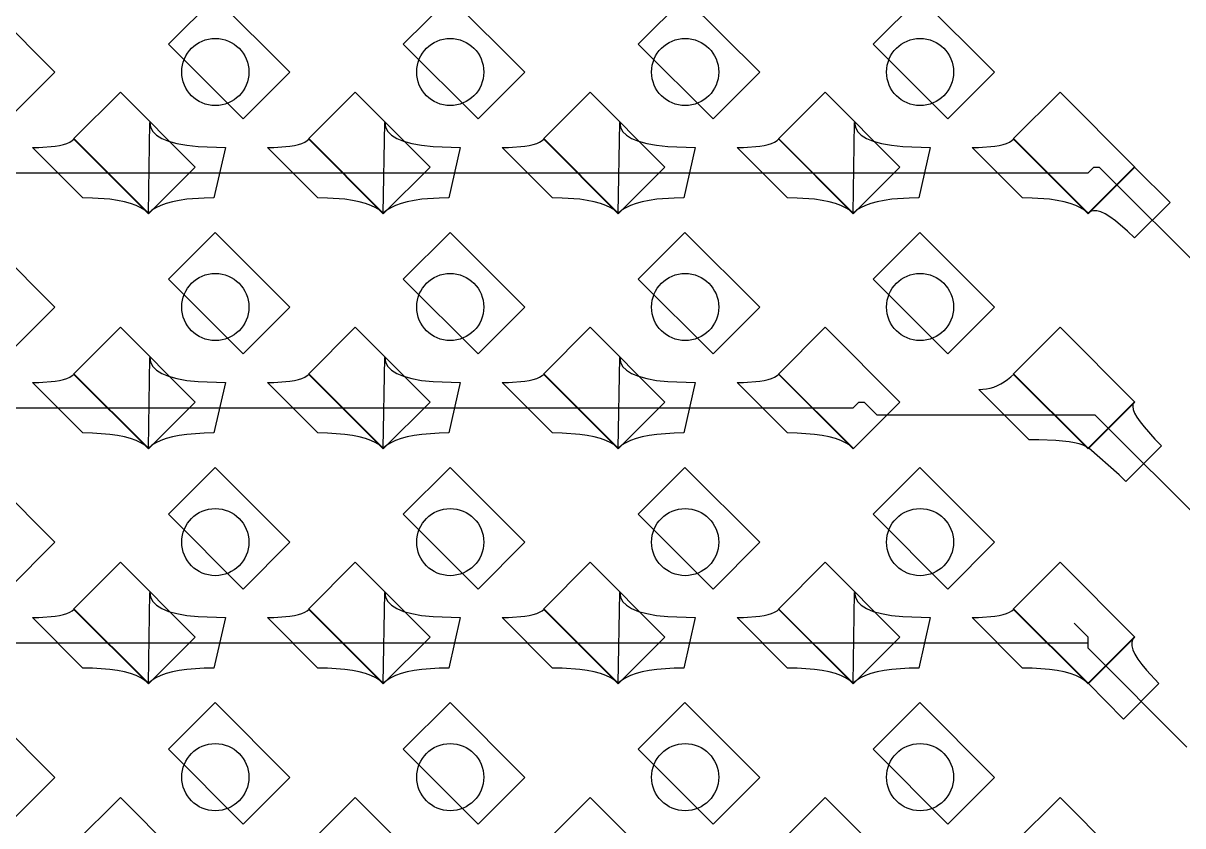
# Model space of a CAD drawing. Header units: inches. Extents: x 0.07 to 4.39, y 0.05 to 2.95.
# Drawn here: x 3.2928 to 3.6383, y 1.0755 to 1.3145 of the extents above; entities that cross this region are included whole.
import ezdxf

# ---------------------------------------------------------------- set-up
doc = ezdxf.new("R2010")
doc.units = ezdxf.units.IN
doc.header["$MEASUREMENT"] = 0
doc.layers.add('Top Layer', color=1, linetype='Continuous')

# ---------------------------------------------------------------- blocks, each defined once
blk = doc.blocks.new('0805_P_______________688')
at = {"layer": 'Top Layer'}
for p, q in [((-0.03937, 0.01575), (-0.01969, 0.01575)), ((-0.03937, -0.01575), (-0.03937, 0.01575)), ((-0.01969, 0.01575), (-0.01969, -0.01575)), ((0.01969, 0.01575), (0.03937, 0.01575)), ((0.01969, -0.01575), (0.01969, 0.01575)), ((0.03937, 0.01575), (0.03937, -0.01575)), ((-0.01969, -0.01575), (-0.03937, -0.01575)), ((0.03937, -0.01575), (0.01969, -0.01575))]:
    blk.add_line(p, q, dxfattribs=at)
blk = doc.blocks.new('0805_P_______________689')
at = {"layer": 'Top Layer'}
for p, q in [((-0.03937, 0.01575), (-0.01969, 0.01575)), ((-0.03937, -0.01575), (-0.03937, 0.01575)), ((-0.01969, 0.01575), (-0.01969, -0.01575)), ((0.01969, 0.01575), (0.03937, 0.01575)), ((0.01969, -0.01575), (0.01969, 0.01575)), ((0.03937, 0.01575), (0.03937, -0.01575)), ((-0.01969, -0.01575), (-0.03937, -0.01575)), ((0.03937, -0.01575), (0.01969, -0.01575))]:
    blk.add_line(p, q, dxfattribs=at)
blk = doc.blocks.new('0805_P_______________690')
at = {"layer": 'Top Layer'}
for p, q in [((-0.03937, 0.01575), (-0.01969, 0.01575)), ((-0.03937, -0.01575), (-0.03937, 0.01575)), ((-0.01969, 0.01575), (-0.01969, -0.01575)), ((0.01969, 0.01575), (0.03937, 0.01575)), ((0.01969, -0.01575), (0.01969, 0.01575)), ((0.03937, 0.01575), (0.03937, -0.01575)), ((-0.01969, -0.01575), (-0.03937, -0.01575)), ((0.03937, -0.01575), (0.01969, -0.01575))]:
    blk.add_line(p, q, dxfattribs=at)
blk = doc.blocks.new('0805_P_______________691')
at = {"layer": 'Top Layer'}
for p, q in [((-0.03937, 0.01575), (-0.01969, 0.01575)), ((-0.03937, -0.01575), (-0.03937, 0.01575)), ((-0.01969, 0.01575), (-0.01969, -0.01575)), ((0.01969, 0.01575), (0.03937, 0.01575)), ((0.01969, -0.01575), (0.01969, 0.01575)), ((0.03937, 0.01575), (0.03937, -0.01575)), ((-0.01969, -0.01575), (-0.03937, -0.01575)), ((0.03937, -0.01575), (0.01969, -0.01575))]:
    blk.add_line(p, q, dxfattribs=at)
blk = doc.blocks.new('0805_P_______________692')
at = {"layer": 'Top Layer'}
for p, q in [((-0.03937, 0.01575), (-0.01969, 0.01575)), ((-0.03937, -0.01575), (-0.03937, 0.01575)), ((-0.01969, 0.01575), (-0.01969, -0.01575)), ((0.01969, 0.01575), (0.03937, 0.01575)), ((0.01969, -0.01575), (0.01969, 0.01575)), ((0.03937, 0.01575), (0.03937, -0.01575)), ((-0.01969, -0.01575), (-0.03937, -0.01575)), ((0.03937, -0.01575), (0.01969, -0.01575))]:
    blk.add_line(p, q, dxfattribs=at)
blk = doc.blocks.new('0805_P_______________728')
at = {"layer": 'Top Layer'}
for p, q in [((-0.03937, 0.01575), (-0.01969, 0.01575)), ((-0.03937, -0.01575), (-0.03937, 0.01575)), ((-0.01969, 0.01575), (-0.01969, -0.01575)), ((0.01969, 0.01575), (0.03937, 0.01575)), ((0.01969, -0.01575), (0.01969, 0.01575)), ((0.03937, 0.01575), (0.03937, -0.01575)), ((-0.01969, -0.01575), (-0.03937, -0.01575)), ((0.03937, -0.01575), (0.01969, -0.01575))]:
    blk.add_line(p, q, dxfattribs=at)
blk = doc.blocks.new('0805_P_______________729')
at = {"layer": 'Top Layer'}
for p, q in [((-0.03937, 0.01575), (-0.01969, 0.01575)), ((-0.03937, -0.01575), (-0.03937, 0.01575)), ((-0.01969, 0.01575), (-0.01969, -0.01575)), ((0.01969, 0.01575), (0.03937, 0.01575)), ((0.01969, -0.01575), (0.01969, 0.01575)), ((0.03937, 0.01575), (0.03937, -0.01575)), ((-0.01969, -0.01575), (-0.03937, -0.01575)), ((0.03937, -0.01575), (0.01969, -0.01575))]:
    blk.add_line(p, q, dxfattribs=at)
blk = doc.blocks.new('0805_P_______________730')
at = {"layer": 'Top Layer'}
for p, q in [((-0.03937, 0.01575), (-0.01969, 0.01575)), ((-0.03937, -0.01575), (-0.03937, 0.01575)), ((-0.01969, 0.01575), (-0.01969, -0.01575)), ((0.01969, 0.01575), (0.03937, 0.01575)), ((0.01969, -0.01575), (0.01969, 0.01575)), ((0.03937, 0.01575), (0.03937, -0.01575)), ((-0.01969, -0.01575), (-0.03937, -0.01575)), ((0.03937, -0.01575), (0.01969, -0.01575))]:
    blk.add_line(p, q, dxfattribs=at)
blk = doc.blocks.new('0805_P_______________731')
at = {"layer": 'Top Layer'}
for p, q in [((-0.03937, 0.01575), (-0.01969, 0.01575)), ((-0.03937, -0.01575), (-0.03937, 0.01575)), ((-0.01969, 0.01575), (-0.01969, -0.01575)), ((0.01969, 0.01575), (0.03937, 0.01575)), ((0.01969, -0.01575), (0.01969, 0.01575)), ((0.03937, 0.01575), (0.03937, -0.01575)), ((-0.01969, -0.01575), (-0.03937, -0.01575)), ((0.03937, -0.01575), (0.01969, -0.01575))]:
    blk.add_line(p, q, dxfattribs=at)
blk = doc.blocks.new('0805_P_______________732')
at = {"layer": 'Top Layer'}
for p, q in [((-0.03937, 0.01575), (-0.01969, 0.01575)), ((-0.03937, -0.01575), (-0.03937, 0.01575)), ((-0.01969, 0.01575), (-0.01969, -0.01575)), ((0.01969, 0.01575), (0.03937, 0.01575)), ((0.01969, -0.01575), (0.01969, 0.01575)), ((0.03937, 0.01575), (0.03937, -0.01575)), ((-0.01969, -0.01575), (-0.03937, -0.01575)), ((0.03937, -0.01575), (0.01969, -0.01575))]:
    blk.add_line(p, q, dxfattribs=at)
blk = doc.blocks.new('0805_P_______________768')
at = {"layer": 'Top Layer'}
for p, q in [((-0.03937, 0.01575), (-0.01969, 0.01575)), ((-0.03937, -0.01575), (-0.03937, 0.01575)), ((-0.01969, 0.01575), (-0.01969, -0.01575)), ((0.01969, 0.01575), (0.03937, 0.01575)), ((0.01969, -0.01575), (0.01969, 0.01575)), ((0.03937, 0.01575), (0.03937, -0.01575)), ((-0.01969, -0.01575), (-0.03937, -0.01575)), ((0.03937, -0.01575), (0.01969, -0.01575))]:
    blk.add_line(p, q, dxfattribs=at)
blk = doc.blocks.new('0805_P_______________769')
at = {"layer": 'Top Layer'}
for p, q in [((-0.03937, 0.01575), (-0.01969, 0.01575)), ((-0.03937, -0.01575), (-0.03937, 0.01575)), ((-0.01969, 0.01575), (-0.01969, -0.01575)), ((0.01969, 0.01575), (0.03937, 0.01575)), ((0.01969, -0.01575), (0.01969, 0.01575)), ((0.03937, 0.01575), (0.03937, -0.01575)), ((-0.01969, -0.01575), (-0.03937, -0.01575)), ((0.03937, -0.01575), (0.01969, -0.01575))]:
    blk.add_line(p, q, dxfattribs=at)
blk = doc.blocks.new('0805_P_______________770')
at = {"layer": 'Top Layer'}
for p, q in [((-0.03937, 0.01575), (-0.01969, 0.01575)), ((-0.03937, -0.01575), (-0.03937, 0.01575)), ((-0.01969, 0.01575), (-0.01969, -0.01575)), ((0.01969, 0.01575), (0.03937, 0.01575)), ((0.01969, -0.01575), (0.01969, 0.01575)), ((0.03937, 0.01575), (0.03937, -0.01575)), ((-0.01969, -0.01575), (-0.03937, -0.01575)), ((0.03937, -0.01575), (0.01969, -0.01575))]:
    blk.add_line(p, q, dxfattribs=at)
blk = doc.blocks.new('0805_P_______________771')
at = {"layer": 'Top Layer'}
for p, q in [((-0.03937, 0.01575), (-0.01969, 0.01575)), ((-0.03937, -0.01575), (-0.03937, 0.01575)), ((-0.01969, 0.01575), (-0.01969, -0.01575)), ((0.01969, 0.01575), (0.03937, 0.01575)), ((0.01969, -0.01575), (0.01969, 0.01575)), ((0.03937, 0.01575), (0.03937, -0.01575)), ((-0.01969, -0.01575), (-0.03937, -0.01575)), ((0.03937, -0.01575), (0.01969, -0.01575))]:
    blk.add_line(p, q, dxfattribs=at)
blk = doc.blocks.new('0805_P_______________772')
at = {"layer": 'Top Layer'}
for p, q in [((-0.03937, 0.01575), (-0.01969, 0.01575)), ((-0.03937, -0.01575), (-0.03937, 0.01575)), ((-0.01969, 0.01575), (-0.01969, -0.01575)), ((0.01969, 0.01575), (0.03937, 0.01575)), ((0.01969, -0.01575), (0.01969, 0.01575)), ((0.03937, 0.01575), (0.03937, -0.01575)), ((-0.01969, -0.01575), (-0.03937, -0.01575)), ((0.03937, -0.01575), (0.01969, -0.01575))]:
    blk.add_line(p, q, dxfattribs=at)
blk = doc.blocks.new('0805_P_______________808')
at = {"layer": 'Top Layer'}
for p, q in [((-0.03937, 0.01575), (-0.01969, 0.01575)), ((-0.03937, -0.01575), (-0.03937, 0.01575)), ((-0.01969, 0.01575), (-0.01969, -0.01575)), ((0.01969, 0.01575), (0.03937, 0.01575)), ((0.01969, -0.01575), (0.01969, 0.01575)), ((0.03937, 0.01575), (0.03937, -0.01575)), ((-0.01969, -0.01575), (-0.03937, -0.01575)), ((0.03937, -0.01575), (0.01969, -0.01575))]:
    blk.add_line(p, q, dxfattribs=at)
blk = doc.blocks.new('0805_P_______________809')
at = {"layer": 'Top Layer'}
for p, q in [((-0.03937, 0.01575), (-0.01969, 0.01575)), ((-0.03937, -0.01575), (-0.03937, 0.01575)), ((-0.01969, 0.01575), (-0.01969, -0.01575)), ((0.01969, 0.01575), (0.03937, 0.01575)), ((0.01969, -0.01575), (0.01969, 0.01575)), ((0.03937, 0.01575), (0.03937, -0.01575)), ((-0.01969, -0.01575), (-0.03937, -0.01575)), ((0.03937, -0.01575), (0.01969, -0.01575))]:
    blk.add_line(p, q, dxfattribs=at)
blk = doc.blocks.new('0805_P_______________810')
at = {"layer": 'Top Layer'}
for p, q in [((-0.03937, 0.01575), (-0.01969, 0.01575)), ((-0.03937, -0.01575), (-0.03937, 0.01575)), ((-0.01969, 0.01575), (-0.01969, -0.01575)), ((0.01969, 0.01575), (0.03937, 0.01575)), ((0.01969, -0.01575), (0.01969, 0.01575)), ((0.03937, 0.01575), (0.03937, -0.01575)), ((-0.01969, -0.01575), (-0.03937, -0.01575)), ((0.03937, -0.01575), (0.01969, -0.01575))]:
    blk.add_line(p, q, dxfattribs=at)
blk = doc.blocks.new('0805_P_______________811')
at = {"layer": 'Top Layer'}
for p, q in [((-0.03937, 0.01575), (-0.01969, 0.01575)), ((-0.03937, -0.01575), (-0.03937, 0.01575)), ((-0.01969, 0.01575), (-0.01969, -0.01575)), ((0.01969, 0.01575), (0.03937, 0.01575)), ((0.01969, -0.01575), (0.01969, 0.01575)), ((0.03937, 0.01575), (0.03937, -0.01575)), ((-0.01969, -0.01575), (-0.03937, -0.01575)), ((0.03937, -0.01575), (0.01969, -0.01575))]:
    blk.add_line(p, q, dxfattribs=at)
blk = doc.blocks.new('0805_P_______________812')
at = {"layer": 'Top Layer'}
for p, q in [((-0.03937, 0.01575), (-0.01969, 0.01575)), ((-0.03937, -0.01575), (-0.03937, 0.01575)), ((-0.01969, 0.01575), (-0.01969, -0.01575)), ((0.01969, 0.01575), (0.03937, 0.01575)), ((0.01969, -0.01575), (0.01969, 0.01575)), ((0.03937, 0.01575), (0.03937, -0.01575)), ((-0.01969, -0.01575), (-0.03937, -0.01575)), ((0.03937, -0.01575), (0.01969, -0.01575))]:
    blk.add_line(p, q, dxfattribs=at)
blk = doc.blocks.new('0805_P_______________848')
at = {"layer": 'Top Layer'}
for p, q in [((-0.03937, 0.01575), (-0.01969, 0.01575)), ((-0.03937, -0.01575), (-0.03937, 0.01575)), ((-0.01969, 0.01575), (-0.01969, -0.01575)), ((0.01969, 0.01575), (0.03937, 0.01575)), ((0.01969, -0.01575), (0.01969, 0.01575)), ((0.03937, 0.01575), (0.03937, -0.01575)), ((-0.01969, -0.01575), (-0.03937, -0.01575)), ((0.03937, -0.01575), (0.01969, -0.01575))]:
    blk.add_line(p, q, dxfattribs=at)
blk = doc.blocks.new('0805_P_______________849')
at = {"layer": 'Top Layer'}
for p, q in [((-0.03937, 0.01575), (-0.01969, 0.01575)), ((-0.03937, -0.01575), (-0.03937, 0.01575)), ((-0.01969, 0.01575), (-0.01969, -0.01575)), ((0.01969, 0.01575), (0.03937, 0.01575)), ((0.01969, -0.01575), (0.01969, 0.01575)), ((0.03937, 0.01575), (0.03937, -0.01575)), ((-0.01969, -0.01575), (-0.03937, -0.01575)), ((0.03937, -0.01575), (0.01969, -0.01575))]:
    blk.add_line(p, q, dxfattribs=at)
blk = doc.blocks.new('0805_P_______________850')
at = {"layer": 'Top Layer'}
for p, q in [((-0.03937, 0.01575), (-0.01969, 0.01575)), ((-0.03937, -0.01575), (-0.03937, 0.01575)), ((-0.01969, 0.01575), (-0.01969, -0.01575)), ((0.01969, 0.01575), (0.03937, 0.01575)), ((0.01969, -0.01575), (0.01969, 0.01575)), ((0.03937, 0.01575), (0.03937, -0.01575)), ((-0.01969, -0.01575), (-0.03937, -0.01575)), ((0.03937, -0.01575), (0.01969, -0.01575))]:
    blk.add_line(p, q, dxfattribs=at)
blk = doc.blocks.new('0805_P_______________851')
at = {"layer": 'Top Layer'}
for p, q in [((-0.03937, 0.01575), (-0.01969, 0.01575)), ((-0.03937, -0.01575), (-0.03937, 0.01575)), ((-0.01969, 0.01575), (-0.01969, -0.01575)), ((0.01969, 0.01575), (0.03937, 0.01575)), ((0.01969, -0.01575), (0.01969, 0.01575)), ((0.03937, 0.01575), (0.03937, -0.01575)), ((-0.01969, -0.01575), (-0.03937, -0.01575)), ((0.03937, -0.01575), (0.01969, -0.01575))]:
    blk.add_line(p, q, dxfattribs=at)
blk = doc.blocks.new('0805_P_______________852')
at = {"layer": 'Top Layer'}
for p, q in [((-0.03937, 0.01575), (-0.01969, 0.01575)), ((-0.03937, -0.01575), (-0.03937, 0.01575)), ((-0.01969, 0.01575), (-0.01969, -0.01575)), ((0.01969, 0.01575), (0.03937, 0.01575)), ((0.01969, -0.01575), (0.01969, 0.01575)), ((0.03937, 0.01575), (0.03937, -0.01575)), ((-0.01969, -0.01575), (-0.03937, -0.01575)), ((0.03937, -0.01575), (0.01969, -0.01575))]:
    blk.add_line(p, q, dxfattribs=at)

msp = doc.modelspace()

# ---------------------------------------------------------------- linework, layer by layer
at = {"layer": 'Top Layer'}
for p, q in [((3.33005, 1.25795), (3.33051, 1.285)), ((3.33051, 1.285), (3.33071, 1.28357)), ((3.33071, 1.28357), (3.33137, 1.2823)), ((3.33137, 1.2823), (3.33248, 1.28117)), ((3.40005, 1.25795), (3.40051, 1.285)), ((3.40051, 1.285), (3.40071, 1.28357)), ((3.40071, 1.28357), (3.40137, 1.2823)), ((3.40137, 1.2823), (3.40248, 1.28117)), ((3.47005, 1.25795), (3.47051, 1.285)), ((3.47051, 1.285), (3.47071, 1.28357)), ((3.47071, 1.28357), (3.47137, 1.2823)), ((3.47137, 1.2823), (3.47248, 1.28117)), ((3.54005, 1.25795), (3.54051, 1.285)), ((3.54051, 1.285), (3.54071, 1.28357)), ((3.54071, 1.28357), (3.54137, 1.2823)), ((3.54137, 1.2823), (3.54248, 1.28117)), ((3.30474, 1.27842), (3.30576, 1.27875)), ((3.30576, 1.27875), (3.30664, 1.27914)), ((3.30664, 1.27914), (3.30737, 1.27957)), ((3.30737, 1.27957), (3.30795, 1.28005)), ((3.30795, 1.28005), (3.33005, 1.25795)), ((3.33248, 1.28117), (3.33405, 1.2802)), ((3.33405, 1.2802), (3.33607, 1.27937)), ((3.33607, 1.27937), (3.33855, 1.2787)), ((3.33855, 1.2787), (3.34148, 1.27818)), ((3.37474, 1.27842), (3.37576, 1.27875)), ((3.37576, 1.27875), (3.37664, 1.27914)), ((3.37664, 1.27914), (3.37737, 1.27957)), ((3.37737, 1.27957), (3.37795, 1.28005)), ((3.37795, 1.28005), (3.40005, 1.25795)), ((3.40248, 1.28117), (3.40405, 1.2802)), ((3.40405, 1.2802), (3.40607, 1.27937)), ((3.40607, 1.27937), (3.40855, 1.2787)), ((3.40855, 1.2787), (3.41148, 1.27818)), ((3.44474, 1.27842), (3.44576, 1.27875)), ((3.44576, 1.27875), (3.44664, 1.27914)), ((3.44664, 1.27914), (3.44737, 1.27957)), ((3.44737, 1.27957), (3.44795, 1.28005)), ((3.44795, 1.28005), (3.47005, 1.25795)), ((3.47248, 1.28117), (3.47405, 1.2802)), ((3.47405, 1.2802), (3.47607, 1.27937)), ((3.47607, 1.27937), (3.47855, 1.2787)), ((3.47855, 1.2787), (3.48148, 1.27818)), ((3.51474, 1.27842), (3.51576, 1.27875)), ((3.51576, 1.27875), (3.51664, 1.27914)), ((3.51664, 1.27914), (3.51737, 1.27957)), ((3.51737, 1.27957), (3.51795, 1.28005)), ((3.51795, 1.28005), (3.54005, 1.25795)), ((3.54248, 1.28117), (3.54405, 1.2802)), ((3.54405, 1.2802), (3.54607, 1.27937)), ((3.54607, 1.27937), (3.54855, 1.2787)), ((3.54855, 1.2787), (3.55148, 1.27818)), ((3.58474, 1.27842), (3.58576, 1.27875)), ((3.58576, 1.27875), (3.58664, 1.27914)), ((3.58664, 1.27914), (3.58737, 1.27957)), ((3.58737, 1.27957), (3.58795, 1.28005)), ((3.58795, 1.28005), (3.61005, 1.25795)), ((3.29551, 1.2775), (3.29741, 1.27753)), ((3.31051, 1.2625), (3.29551, 1.2775)), ((3.29741, 1.27753), (3.30225, 1.27791)), ((3.30225, 1.27791), (3.30356, 1.27814)), ((3.30356, 1.27814), (3.30474, 1.27842)), ((3.34148, 1.27818), (3.34487, 1.2778)), ((3.34487, 1.2778), (3.35301, 1.2775)), ((3.35301, 1.2775), (3.3496, 1.2625)), ((3.36551, 1.2775), (3.36741, 1.27753)), ((3.38051, 1.2625), (3.36551, 1.2775)), ((3.36741, 1.27753), (3.37225, 1.27791)), ((3.37225, 1.27791), (3.37356, 1.27814)), ((3.37356, 1.27814), (3.37474, 1.27842)), ((3.41148, 1.27818), (3.41487, 1.2778)), ((3.41487, 1.2778), (3.42301, 1.2775)), ((3.42301, 1.2775), (3.4196, 1.2625)), ((3.43551, 1.2775), (3.43741, 1.27753)), ((3.45051, 1.2625), (3.43551, 1.2775)), ((3.43741, 1.27753), (3.44225, 1.27791)), ((3.44225, 1.27791), (3.44356, 1.27814)), ((3.44356, 1.27814), (3.44474, 1.27842)), ((3.48148, 1.27818), (3.48487, 1.2778)), ((3.48487, 1.2778), (3.49301, 1.2775)), ((3.49301, 1.2775), (3.4896, 1.2625)), ((3.50551, 1.2775), (3.50741, 1.27753)), ((3.52051, 1.2625), (3.50551, 1.2775)), ((3.50741, 1.27753), (3.51225, 1.27791)), ((3.51225, 1.27791), (3.51356, 1.27814)), ((3.51356, 1.27814), (3.51474, 1.27842)), ((3.55148, 1.27818), (3.55487, 1.2778)), ((3.55487, 1.2778), (3.56301, 1.2775)), ((3.56301, 1.2775), (3.5596, 1.2625)), ((3.57551, 1.2775), (3.57741, 1.27753)), ((3.59051, 1.2625), (3.57551, 1.2775)), ((3.57741, 1.27753), (3.58225, 1.27791)), ((3.58225, 1.27791), (3.58356, 1.27814)), ((3.58356, 1.27814), (3.58474, 1.27842)), ((3.61005, 1.25795), (3.6238, 1.2717)), ((3.61005, 1.27), (3.61176, 1.2717)), ((3.61176, 1.2717), (3.61337, 1.2717)), ((3.61337, 1.2717), (3.7524, 1.13267)), ((3.6238, 1.2717), (3.62393, 1.27161)), ((3.62393, 1.27161), (3.62426, 1.27131)), ((3.25588, 1.27), (3.32588, 1.27)), ((3.32588, 1.27), (3.40005, 1.27)), ((3.40005, 1.27), (3.47005, 1.27)), ((3.47005, 1.27), (3.54006, 1.27)), ((3.54006, 1.27), (3.61005, 1.27)), ((3.62426, 1.27131), (3.6345, 1.26118)), ((3.3134, 1.26245), (3.31051, 1.2625)), ((3.31857, 1.26209), (3.3134, 1.26245)), ((3.32084, 1.26177), (3.31857, 1.26209)), ((3.3229, 1.26136), (3.32084, 1.26177)), ((3.32475, 1.26086), (3.3229, 1.26136)), ((3.33721, 1.26136), (3.33536, 1.26086)), ((3.33927, 1.26177), (3.33721, 1.26136)), ((3.34154, 1.26209), (3.33927, 1.26177)), ((3.34671, 1.26245), (3.34154, 1.26209)), ((3.3496, 1.2625), (3.34671, 1.26245)), ((3.3834, 1.26245), (3.38051, 1.2625)), ((3.38857, 1.26209), (3.3834, 1.26245)), ((3.39084, 1.26177), (3.38857, 1.26209)), ((3.3929, 1.26136), (3.39084, 1.26177)), ((3.39475, 1.26086), (3.3929, 1.26136)), ((3.40721, 1.26136), (3.40536, 1.26086)), ((3.40927, 1.26177), (3.40721, 1.26136)), ((3.41154, 1.26209), (3.40927, 1.26177)), ((3.41671, 1.26245), (3.41154, 1.26209)), ((3.4196, 1.2625), (3.41671, 1.26245)), ((3.4534, 1.26245), (3.45051, 1.2625)), ((3.45857, 1.26209), (3.4534, 1.26245)), ((3.46084, 1.26177), (3.45857, 1.26209)), ((3.4629, 1.26136), (3.46084, 1.26177)), ((3.46475, 1.26086), (3.4629, 1.26136)), ((3.47721, 1.26136), (3.47536, 1.26086)), ((3.47927, 1.26177), (3.47721, 1.26136)), ((3.48154, 1.26209), (3.47927, 1.26177)), ((3.48671, 1.26245), (3.48154, 1.26209)), ((3.4896, 1.2625), (3.48671, 1.26245)), ((3.5234, 1.26245), (3.52051, 1.2625)), ((3.52857, 1.26209), (3.5234, 1.26245)), ((3.53084, 1.26177), (3.52857, 1.26209)), ((3.5329, 1.26136), (3.53084, 1.26177)), ((3.53475, 1.26086), (3.5329, 1.26136)), ((3.54721, 1.26136), (3.54536, 1.26086)), ((3.54927, 1.26177), (3.54721, 1.26136)), ((3.55154, 1.26209), (3.54927, 1.26177)), ((3.55671, 1.26245), (3.55154, 1.26209)), ((3.5596, 1.2625), (3.55671, 1.26245)), ((3.5934, 1.26245), (3.59051, 1.2625)), ((3.59857, 1.26209), (3.5934, 1.26245)), ((3.60084, 1.26177), (3.59857, 1.26209)), ((3.6029, 1.26136), (3.60084, 1.26177)), ((3.60475, 1.26086), (3.6029, 1.26136)), ((3.32639, 1.26027), (3.32475, 1.26086)), ((3.32782, 1.25959), (3.32639, 1.26027)), ((3.32904, 1.25882), (3.32782, 1.25959)), ((3.33005, 1.25795), (3.32904, 1.25882)), ((3.33107, 1.25882), (3.33005, 1.25795)), ((3.33229, 1.25959), (3.33107, 1.25882)), ((3.33372, 1.26027), (3.33229, 1.25959)), ((3.33536, 1.26086), (3.33372, 1.26027)), ((3.39639, 1.26027), (3.39475, 1.26086)), ((3.39782, 1.25959), (3.39639, 1.26027)), ((3.39904, 1.25882), (3.39782, 1.25959)), ((3.40005, 1.25795), (3.39904, 1.25882)), ((3.40107, 1.25882), (3.40005, 1.25795)), ((3.40229, 1.25959), (3.40107, 1.25882)), ((3.40372, 1.26027), (3.40229, 1.25959)), ((3.40536, 1.26086), (3.40372, 1.26027)), ((3.46639, 1.26027), (3.46475, 1.26086)), ((3.46782, 1.25959), (3.46639, 1.26027)), ((3.46904, 1.25882), (3.46782, 1.25959)), ((3.47005, 1.25795), (3.46904, 1.25882)), ((3.47107, 1.25882), (3.47005, 1.25795)), ((3.47229, 1.25959), (3.47107, 1.25882)), ((3.47372, 1.26027), (3.47229, 1.25959)), ((3.47536, 1.26086), (3.47372, 1.26027)), ((3.53639, 1.26027), (3.53475, 1.26086)), ((3.53782, 1.25959), (3.53639, 1.26027)), ((3.53904, 1.25882), (3.53782, 1.25959)), ((3.54005, 1.25795), (3.53904, 1.25882)), ((3.54107, 1.25882), (3.54005, 1.25795)), ((3.54229, 1.25959), (3.54107, 1.25882)), ((3.54372, 1.26027), (3.54229, 1.25959)), ((3.54536, 1.26086), (3.54372, 1.26027)), ((3.60639, 1.26027), (3.60475, 1.26086)), ((3.60782, 1.25959), (3.60639, 1.26027)), ((3.60904, 1.25882), (3.60782, 1.25959)), ((3.61005, 1.25795), (3.60904, 1.25882)), ((3.61077, 1.25846), (3.61005, 1.25795)), ((3.61164, 1.25869), (3.61077, 1.25846)), ((3.61266, 1.25865), (3.61164, 1.25869)), ((3.61382, 1.25832), (3.61266, 1.25865)), ((3.61513, 1.25772), (3.61382, 1.25832)), ((3.6345, 1.26118), (3.62389, 1.25057)), ((3.61658, 1.25685), (3.61513, 1.25772)), ((3.61819, 1.25569), (3.61658, 1.25685)), ((3.62184, 1.25256), (3.61819, 1.25569)), ((3.62389, 1.25057), (3.62184, 1.25256)), ((3.33005, 1.18795), (3.33051, 1.215)), ((3.33051, 1.215), (3.33071, 1.21358)), ((3.33071, 1.21358), (3.33137, 1.2123)), ((3.40005, 1.18795), (3.40051, 1.215)), ((3.40051, 1.215), (3.40071, 1.21358)), ((3.40071, 1.21358), (3.40137, 1.2123)), ((3.47005, 1.18795), (3.47051, 1.215)), ((3.47051, 1.215), (3.47071, 1.21358)), ((3.47071, 1.21358), (3.47137, 1.2123)), ((3.30664, 1.20914), (3.30737, 1.20957)), ((3.30737, 1.20957), (3.30795, 1.21006)), ((3.30795, 1.21006), (3.33005, 1.18795)), ((3.33137, 1.2123), (3.33248, 1.21117)), ((3.33248, 1.21117), (3.33405, 1.2102)), ((3.33405, 1.2102), (3.33607, 1.20938)), ((3.33607, 1.20938), (3.33855, 1.2087)), ((3.37664, 1.20914), (3.37737, 1.20957)), ((3.37737, 1.20957), (3.37795, 1.21006)), ((3.37795, 1.21006), (3.40005, 1.18795)), ((3.40137, 1.2123), (3.40248, 1.21117)), ((3.40248, 1.21117), (3.40405, 1.2102)), ((3.40405, 1.2102), (3.40607, 1.20938)), ((3.40607, 1.20938), (3.40855, 1.2087)), ((3.44664, 1.20914), (3.44737, 1.20957)), ((3.44737, 1.20957), (3.44795, 1.21006)), ((3.44795, 1.21006), (3.47005, 1.18795)), ((3.47137, 1.2123), (3.47248, 1.21117)), ((3.47248, 1.21117), (3.47405, 1.2102)), ((3.47405, 1.2102), (3.47607, 1.20938)), ((3.47607, 1.20938), (3.47855, 1.2087)), ((3.51664, 1.20914), (3.51737, 1.20957)), ((3.51737, 1.20957), (3.51795, 1.21006)), ((3.51795, 1.21006), (3.54005, 1.18795)), ((3.58702, 1.20918), (3.58795, 1.21006)), ((3.58795, 1.21006), (3.61005, 1.18795)), ((3.29551, 1.2075), (3.29741, 1.20753)), ((3.31051, 1.1925), (3.29551, 1.2075)), ((3.29741, 1.20753), (3.30225, 1.20791)), ((3.30225, 1.20791), (3.30356, 1.20814)), ((3.30356, 1.20814), (3.30474, 1.20842)), ((3.30474, 1.20842), (3.30576, 1.20875)), ((3.30576, 1.20875), (3.30664, 1.20914)), ((3.33855, 1.2087), (3.34148, 1.20817)), ((3.34148, 1.20817), (3.34487, 1.2078)), ((3.34487, 1.2078), (3.35301, 1.2075)), ((3.35301, 1.2075), (3.3496, 1.1925)), ((3.36551, 1.2075), (3.36741, 1.20753)), ((3.38051, 1.1925), (3.36551, 1.2075)), ((3.36741, 1.20753), (3.37225, 1.20791)), ((3.37225, 1.20791), (3.37356, 1.20814)), ((3.37356, 1.20814), (3.37474, 1.20842)), ((3.37474, 1.20842), (3.37576, 1.20875)), ((3.37576, 1.20875), (3.37664, 1.20914)), ((3.40855, 1.2087), (3.41148, 1.20817)), ((3.41148, 1.20817), (3.41487, 1.2078)), ((3.41487, 1.2078), (3.42301, 1.2075)), ((3.42301, 1.2075), (3.4196, 1.1925)), ((3.43551, 1.2075), (3.43741, 1.20753)), ((3.45051, 1.1925), (3.43551, 1.2075)), ((3.43741, 1.20753), (3.44225, 1.20791)), ((3.44225, 1.20791), (3.44356, 1.20814)), ((3.44356, 1.20814), (3.44474, 1.20842)), ((3.44474, 1.20842), (3.44576, 1.20875)), ((3.44576, 1.20875), (3.44664, 1.20914)), ((3.47855, 1.2087), (3.48148, 1.20817)), ((3.48148, 1.20817), (3.48487, 1.2078)), ((3.48487, 1.2078), (3.49301, 1.2075)), ((3.49301, 1.2075), (3.4896, 1.1925)), ((3.50551, 1.2075), (3.50741, 1.20753)), ((3.52051, 1.1925), (3.50551, 1.2075)), ((3.50741, 1.20753), (3.51225, 1.20791)), ((3.51225, 1.20791), (3.51356, 1.20814)), ((3.51356, 1.20814), (3.51474, 1.20842)), ((3.51474, 1.20842), (3.51576, 1.20875)), ((3.51576, 1.20875), (3.51664, 1.20914)), ((3.58093, 1.20587), (3.582, 1.20619)), ((3.582, 1.20619), (3.58305, 1.2066)), ((3.58305, 1.2066), (3.58408, 1.20711)), ((3.58408, 1.20711), (3.58509, 1.20771)), ((3.58509, 1.20771), (3.58607, 1.2084)), ((3.58607, 1.2084), (3.58702, 1.20918)), ((3.57755, 1.20545), (3.5787, 1.2055)), ((3.59255, 1.19045), (3.57755, 1.20545)), ((3.5787, 1.2055), (3.57983, 1.20564)), ((3.57983, 1.20564), (3.58093, 1.20587)), ((3.25588, 1.2), (3.33006, 1.2)), ((3.33006, 1.2), (3.46588, 1.2)), ((3.46588, 1.2), (3.54006, 1.2)), ((3.54006, 1.2), (3.54176, 1.2017)), ((3.54176, 1.2017), (3.54337, 1.2017)), ((3.54337, 1.2017), (3.54712, 1.19795)), ((3.61005, 1.18795), (3.6238, 1.2017)), ((3.62344, 1.20113), (3.62335, 1.2004)), ((3.62335, 1.2004), (3.62351, 1.1995)), ((3.6238, 1.2017), (3.62344, 1.20113)), ((3.62351, 1.1995), (3.62393, 1.19844)), ((3.54712, 1.19795), (3.61205, 1.19795)), ((3.61205, 1.19795), (3.69, 1.12)), ((3.62393, 1.19844), (3.62462, 1.19721)), ((3.62462, 1.19721), (3.62556, 1.19583)), ((3.62556, 1.19583), (3.62677, 1.19428)), ((3.3134, 1.19245), (3.31051, 1.1925)), ((3.31857, 1.19209), (3.3134, 1.19245)), ((3.32084, 1.19177), (3.31857, 1.19209)), ((3.34154, 1.19209), (3.33927, 1.19177)), ((3.34671, 1.19245), (3.34154, 1.19209)), ((3.3496, 1.1925), (3.34671, 1.19245)), ((3.3834, 1.19245), (3.38051, 1.1925)), ((3.38857, 1.19209), (3.3834, 1.19245)), ((3.39084, 1.19177), (3.38857, 1.19209)), ((3.41154, 1.19209), (3.40927, 1.19177)), ((3.41671, 1.19245), (3.41154, 1.19209)), ((3.4196, 1.1925), (3.41671, 1.19245)), ((3.4534, 1.19245), (3.45051, 1.1925)), ((3.45857, 1.19209), (3.4534, 1.19245)), ((3.46084, 1.19177), (3.45857, 1.19209)), ((3.48154, 1.19209), (3.47927, 1.19177)), ((3.48671, 1.19245), (3.48154, 1.19209)), ((3.4896, 1.1925), (3.48671, 1.19245)), ((3.5234, 1.19245), (3.52051, 1.1925)), ((3.52857, 1.19209), (3.5234, 1.19245)), ((3.53084, 1.19177), (3.52857, 1.19209)), ((3.62677, 1.19428), (3.62997, 1.19069)), ((3.3229, 1.19136), (3.32084, 1.19177)), ((3.32475, 1.19086), (3.3229, 1.19136)), ((3.32639, 1.19027), (3.32475, 1.19086)), ((3.32782, 1.18959), (3.32639, 1.19027)), ((3.32904, 1.18882), (3.32782, 1.18959)), ((3.33005, 1.18795), (3.32904, 1.18882)), ((3.33107, 1.18882), (3.33005, 1.18795)), ((3.33229, 1.18959), (3.33107, 1.18882)), ((3.33372, 1.19027), (3.33229, 1.18959)), ((3.33536, 1.19086), (3.33372, 1.19027)), ((3.33721, 1.19136), (3.33536, 1.19086)), ((3.33927, 1.19177), (3.33721, 1.19136)), ((3.3929, 1.19136), (3.39084, 1.19177)), ((3.39475, 1.19086), (3.3929, 1.19136)), ((3.39639, 1.19027), (3.39475, 1.19086)), ((3.39782, 1.18959), (3.39639, 1.19027)), ((3.39904, 1.18882), (3.39782, 1.18959)), ((3.40005, 1.18795), (3.39904, 1.18882)), ((3.40107, 1.18882), (3.40005, 1.18795)), ((3.40229, 1.18959), (3.40107, 1.18882)), ((3.40372, 1.19027), (3.40229, 1.18959)), ((3.40536, 1.19086), (3.40372, 1.19027)), ((3.40721, 1.19136), (3.40536, 1.19086)), ((3.40927, 1.19177), (3.40721, 1.19136)), ((3.4629, 1.19136), (3.46084, 1.19177)), ((3.46475, 1.19086), (3.4629, 1.19136)), ((3.46639, 1.19027), (3.46475, 1.19086)), ((3.46782, 1.18959), (3.46639, 1.19027)), ((3.46904, 1.18882), (3.46782, 1.18959)), ((3.47005, 1.18795), (3.46904, 1.18882)), ((3.47107, 1.18882), (3.47005, 1.18795)), ((3.47229, 1.18959), (3.47107, 1.18882)), ((3.47372, 1.19027), (3.47229, 1.18959)), ((3.47536, 1.19086), (3.47372, 1.19027)), ((3.47721, 1.19136), (3.47536, 1.19086)), ((3.47927, 1.19177), (3.47721, 1.19136)), ((3.5329, 1.19136), (3.53084, 1.19177)), ((3.53475, 1.19086), (3.5329, 1.19136)), ((3.53639, 1.19027), (3.53475, 1.19086)), ((3.53782, 1.18959), (3.53639, 1.19027)), ((3.53904, 1.18882), (3.53782, 1.18959)), ((3.54005, 1.18795), (3.53904, 1.18882)), ((3.59543, 1.19043), (3.59255, 1.19045)), ((3.60043, 1.19023), (3.59543, 1.19043)), ((3.60443, 1.18983), (3.60043, 1.19023)), ((3.60605, 1.18955), (3.60443, 1.18983)), ((3.60743, 1.18923), (3.60605, 1.18955)), ((3.60855, 1.18885), (3.60743, 1.18923)), ((3.60943, 1.18843), (3.60855, 1.18885)), ((3.63196, 1.18865), (3.62135, 1.17804)), ((3.62997, 1.19069), (3.63196, 1.18865)), ((3.61005, 1.18795), (3.60943, 1.18843)), ((3.61029, 1.18798), (3.61005, 1.18795)), ((3.61933, 1.18005), (3.61029, 1.18798)), ((3.62135, 1.17804), (3.61933, 1.18005)), ((3.33005, 1.11795), (3.33051, 1.145)), ((3.33051, 1.145), (3.33071, 1.14358)), ((3.40005, 1.11795), (3.40051, 1.145)), ((3.40051, 1.145), (3.40071, 1.14358)), ((3.47005, 1.11795), (3.47051, 1.145)), ((3.47051, 1.145), (3.47071, 1.14358)), ((3.54005, 1.11795), (3.54051, 1.145)), ((3.54051, 1.145), (3.54071, 1.14358)), ((3.33071, 1.14358), (3.33137, 1.1423)), ((3.33137, 1.1423), (3.33248, 1.14118)), ((3.33248, 1.14118), (3.33405, 1.1402)), ((3.40071, 1.14358), (3.40137, 1.1423)), ((3.40137, 1.1423), (3.40248, 1.14118)), ((3.40248, 1.14118), (3.40405, 1.1402)), ((3.47071, 1.14358), (3.47137, 1.1423)), ((3.47137, 1.1423), (3.47248, 1.14118)), ((3.47248, 1.14118), (3.47405, 1.1402)), ((3.54071, 1.14358), (3.54137, 1.1423)), ((3.54137, 1.1423), (3.54248, 1.14118)), ((3.54248, 1.14118), (3.54405, 1.1402)), ((3.29551, 1.1375), (3.29741, 1.13753)), ((3.31051, 1.1225), (3.29551, 1.1375)), ((3.29741, 1.13753), (3.30225, 1.13791)), ((3.30225, 1.13791), (3.30356, 1.13814)), ((3.30356, 1.13814), (3.30474, 1.13842)), ((3.30474, 1.13842), (3.30576, 1.13875)), ((3.30576, 1.13875), (3.30664, 1.13914)), ((3.30664, 1.13914), (3.30737, 1.13957)), ((3.30737, 1.13957), (3.30795, 1.14006)), ((3.30795, 1.14006), (3.33005, 1.11795)), ((3.33405, 1.1402), (3.33607, 1.13938)), ((3.33607, 1.13938), (3.33855, 1.1387)), ((3.33855, 1.1387), (3.34148, 1.13817)), ((3.34148, 1.13817), (3.34487, 1.1378)), ((3.34487, 1.1378), (3.35301, 1.1375)), ((3.35301, 1.1375), (3.3496, 1.1225)), ((3.36551, 1.1375), (3.36741, 1.13753)), ((3.38051, 1.1225), (3.36551, 1.1375)), ((3.36741, 1.13753), (3.37225, 1.13791)), ((3.37225, 1.13791), (3.37356, 1.13814)), ((3.37356, 1.13814), (3.37474, 1.13842)), ((3.37474, 1.13842), (3.37576, 1.13875)), ((3.37576, 1.13875), (3.37664, 1.13914)), ((3.37664, 1.13914), (3.37737, 1.13957)), ((3.37737, 1.13957), (3.37795, 1.14006)), ((3.37795, 1.14006), (3.40005, 1.11795)), ((3.40405, 1.1402), (3.40607, 1.13938)), ((3.40607, 1.13938), (3.40855, 1.1387)), ((3.40855, 1.1387), (3.41148, 1.13817)), ((3.41148, 1.13817), (3.41487, 1.1378)), ((3.41487, 1.1378), (3.42301, 1.1375)), ((3.42301, 1.1375), (3.4196, 1.1225)), ((3.43551, 1.1375), (3.43741, 1.13753)), ((3.45051, 1.1225), (3.43551, 1.1375)), ((3.43741, 1.13753), (3.44225, 1.13791)), ((3.44225, 1.13791), (3.44356, 1.13814)), ((3.44356, 1.13814), (3.44474, 1.13842)), ((3.44474, 1.13842), (3.44576, 1.13875)), ((3.44576, 1.13875), (3.44664, 1.13914)), ((3.44664, 1.13914), (3.44737, 1.13957)), ((3.44737, 1.13957), (3.44795, 1.14006)), ((3.44795, 1.14006), (3.47005, 1.11795)), ((3.47405, 1.1402), (3.47607, 1.13938)), ((3.47607, 1.13938), (3.47855, 1.1387)), ((3.47855, 1.1387), (3.48148, 1.13817)), ((3.48148, 1.13817), (3.48487, 1.1378)), ((3.48487, 1.1378), (3.49301, 1.1375)), ((3.49301, 1.1375), (3.4896, 1.1225)), ((3.50551, 1.1375), (3.50741, 1.13753)), ((3.52051, 1.1225), (3.50551, 1.1375)), ((3.50741, 1.13753), (3.51225, 1.13791)), ((3.51225, 1.13791), (3.51356, 1.13814)), ((3.51356, 1.13814), (3.51474, 1.13842)), ((3.51474, 1.13842), (3.51576, 1.13875)), ((3.51576, 1.13875), (3.51664, 1.13914)), ((3.51664, 1.13914), (3.51737, 1.13957)), ((3.51737, 1.13957), (3.51795, 1.14006)), ((3.51795, 1.14006), (3.54005, 1.11795)), ((3.54405, 1.1402), (3.54607, 1.13938)), ((3.54607, 1.13938), (3.54855, 1.1387)), ((3.54855, 1.1387), (3.55148, 1.13817)), ((3.55148, 1.13817), (3.55487, 1.1378)), ((3.55487, 1.1378), (3.56301, 1.1375)), ((3.56301, 1.1375), (3.5596, 1.1225)), ((3.57551, 1.1375), (3.57741, 1.13753)), ((3.59051, 1.1225), (3.57551, 1.1375)), ((3.57741, 1.13753), (3.58225, 1.13791)), ((3.58225, 1.13791), (3.58356, 1.13814)), ((3.58356, 1.13814), (3.58474, 1.13842)), ((3.58474, 1.13842), (3.58576, 1.13875)), ((3.58576, 1.13875), (3.58664, 1.13914)), ((3.58664, 1.13914), (3.58737, 1.13957)), ((3.58737, 1.13957), (3.58795, 1.14006)), ((3.58795, 1.14006), (3.61005, 1.11795)), ((3.60588, 1.13588), (3.61005, 1.1317)), ((3.25588, 1.13), (3.46588, 1.13)), ((3.46588, 1.13), (3.61, 1.13)), ((3.61005, 1.11795), (3.6238, 1.1317)), ((3.61005, 1.12839), (3.61005, 1.1317)), ((3.6233, 1.13098), (3.62307, 1.13012)), ((3.62307, 1.13012), (3.62311, 1.1291)), ((3.6238, 1.1317), (3.6233, 1.13098)), ((3.61005, 1.12839), (3.63947, 1.09897)), ((3.62311, 1.1291), (3.62344, 1.12794)), ((3.62344, 1.12794), (3.62404, 1.12663)), ((3.62404, 1.12663), (3.62491, 1.12517)), ((3.62491, 1.12517), (3.62606, 1.12357)), ((3.62606, 1.12357), (3.62749, 1.12182)), ((3.3134, 1.12245), (3.31051, 1.1225)), ((3.31857, 1.12209), (3.3134, 1.12245)), ((3.32084, 1.12177), (3.31857, 1.12209)), ((3.3229, 1.12136), (3.32084, 1.12177)), ((3.32475, 1.12086), (3.3229, 1.12136)), ((3.32639, 1.12027), (3.32475, 1.12086)), ((3.32782, 1.11959), (3.32639, 1.12027)), ((3.32904, 1.11882), (3.32782, 1.11959)), ((3.33229, 1.11959), (3.33107, 1.11882)), ((3.33372, 1.12027), (3.33229, 1.11959)), ((3.33536, 1.12086), (3.33372, 1.12027)), ((3.33721, 1.12136), (3.33536, 1.12086)), ((3.33927, 1.12177), (3.33721, 1.12136)), ((3.34154, 1.12209), (3.33927, 1.12177)), ((3.34671, 1.12245), (3.34154, 1.12209)), ((3.3496, 1.1225), (3.34671, 1.12245)), ((3.3834, 1.12245), (3.38051, 1.1225)), ((3.38857, 1.12209), (3.3834, 1.12245)), ((3.39084, 1.12177), (3.38857, 1.12209)), ((3.3929, 1.12136), (3.39084, 1.12177)), ((3.39475, 1.12086), (3.3929, 1.12136)), ((3.39639, 1.12027), (3.39475, 1.12086)), ((3.39782, 1.11959), (3.39639, 1.12027)), ((3.39904, 1.11882), (3.39782, 1.11959)), ((3.40229, 1.11959), (3.40107, 1.11882)), ((3.40372, 1.12027), (3.40229, 1.11959)), ((3.40536, 1.12086), (3.40372, 1.12027)), ((3.40721, 1.12136), (3.40536, 1.12086)), ((3.40927, 1.12177), (3.40721, 1.12136)), ((3.41154, 1.12209), (3.40927, 1.12177)), ((3.41671, 1.12245), (3.41154, 1.12209)), ((3.4196, 1.1225), (3.41671, 1.12245)), ((3.4534, 1.12245), (3.45051, 1.1225)), ((3.45857, 1.12209), (3.4534, 1.12245)), ((3.46084, 1.12177), (3.45857, 1.12209)), ((3.4629, 1.12136), (3.46084, 1.12177)), ((3.46475, 1.12086), (3.4629, 1.12136)), ((3.46639, 1.12027), (3.46475, 1.12086)), ((3.46782, 1.11959), (3.46639, 1.12027)), ((3.46904, 1.11882), (3.46782, 1.11959)), ((3.47229, 1.11959), (3.47107, 1.11882)), ((3.47372, 1.12027), (3.47229, 1.11959)), ((3.47536, 1.12086), (3.47372, 1.12027)), ((3.47721, 1.12136), (3.47536, 1.12086)), ((3.47927, 1.12177), (3.47721, 1.12136)), ((3.48154, 1.12209), (3.47927, 1.12177)), ((3.48671, 1.12245), (3.48154, 1.12209)), ((3.4896, 1.1225), (3.48671, 1.12245)), ((3.5234, 1.12245), (3.52051, 1.1225)), ((3.52857, 1.12209), (3.5234, 1.12245)), ((3.53084, 1.12177), (3.52857, 1.12209)), ((3.5329, 1.12136), (3.53084, 1.12177)), ((3.53475, 1.12086), (3.5329, 1.12136)), ((3.53639, 1.12027), (3.53475, 1.12086)), ((3.53782, 1.11959), (3.53639, 1.12027)), ((3.53904, 1.11882), (3.53782, 1.11959)), ((3.54229, 1.11959), (3.54107, 1.11882)), ((3.54372, 1.12027), (3.54229, 1.11959)), ((3.54536, 1.12086), (3.54372, 1.12027)), ((3.54721, 1.12136), (3.54536, 1.12086)), ((3.54927, 1.12177), (3.54721, 1.12136)), ((3.55154, 1.12209), (3.54927, 1.12177)), ((3.55671, 1.12245), (3.55154, 1.12209)), ((3.5596, 1.1225), (3.55671, 1.12245)), ((3.5934, 1.12245), (3.59051, 1.1225)), ((3.59857, 1.12209), (3.5934, 1.12245)), ((3.60084, 1.12177), (3.59857, 1.12209)), ((3.6029, 1.12136), (3.60084, 1.12177)), ((3.60475, 1.12086), (3.6029, 1.12136)), ((3.60639, 1.12027), (3.60475, 1.12086)), ((3.60782, 1.11959), (3.60639, 1.12027)), ((3.60904, 1.11882), (3.60782, 1.11959)), ((3.62749, 1.12182), (3.63118, 1.11787)), ((3.33005, 1.11795), (3.32904, 1.11882)), ((3.33107, 1.11882), (3.33005, 1.11795)), ((3.40005, 1.11795), (3.39904, 1.11882)), ((3.40107, 1.11882), (3.40005, 1.11795)), ((3.47005, 1.11795), (3.46904, 1.11882)), ((3.47107, 1.11882), (3.47005, 1.11795)), ((3.54005, 1.11795), (3.53904, 1.11882)), ((3.54107, 1.11882), (3.54005, 1.11795)), ((3.61005, 1.11795), (3.60904, 1.11882)), ((3.62058, 1.10726), (3.61005, 1.11795)), ((3.63118, 1.11787), (3.62058, 1.10726))]:
    msp.add_line(p, q, dxfattribs=at)
for centre in [(3.35, 1.3), (3.42, 1.3), (3.49, 1.3), (3.56, 1.3), (3.35, 1.23), (3.42, 1.23), (3.49, 1.23), (3.56, 1.23), (3.35, 1.16), (3.42, 1.16), (3.49, 1.16), (3.56, 1.16), (3.35, 1.09), (3.42, 1.09), (3.49, 1.09), (3.56, 1.09)]:
    msp.add_circle(centre, 0.01, dxfattribs=at)

# ---------------------------------------------------------------- block references
at = {"rotation": 45}
for name, p in [('0805_P_______________692', (3.305, 1.325)), ('0805_P_______________691', (3.375, 1.325)), ('0805_P_______________690', (3.445, 1.325)), ('0805_P_______________689', (3.515, 1.325)), ('0805_P_______________688', (3.585, 1.325)), ('0805_P_______________732', (3.305, 1.255)), ('0805_P_______________731', (3.375, 1.255)), ('0805_P_______________730', (3.445, 1.255)), ('0805_P_______________729', (3.515, 1.255)), ('0805_P_______________728', (3.585, 1.255)), ('0805_P_______________772', (3.305, 1.185)), ('0805_P_______________771', (3.375, 1.185)), ('0805_P_______________770', (3.445, 1.185)), ('0805_P_______________769', (3.515, 1.185)), ('0805_P_______________768', (3.585, 1.185)), ('0805_P_______________812', (3.305, 1.115)), ('0805_P_______________811', (3.375, 1.115)), ('0805_P_______________810', (3.445, 1.115)), ('0805_P_______________809', (3.515, 1.115)), ('0805_P_______________808', (3.585, 1.115)), ('0805_P_______________852', (3.305, 1.045)), ('0805_P_______________851', (3.375, 1.045)), ('0805_P_______________850', (3.445, 1.045)), ('0805_P_______________849', (3.515, 1.045)), ('0805_P_______________848', (3.585, 1.045))]:
    msp.add_blockref(name, p, dxfattribs=at)

doc.saveas('drawing.dxf')
